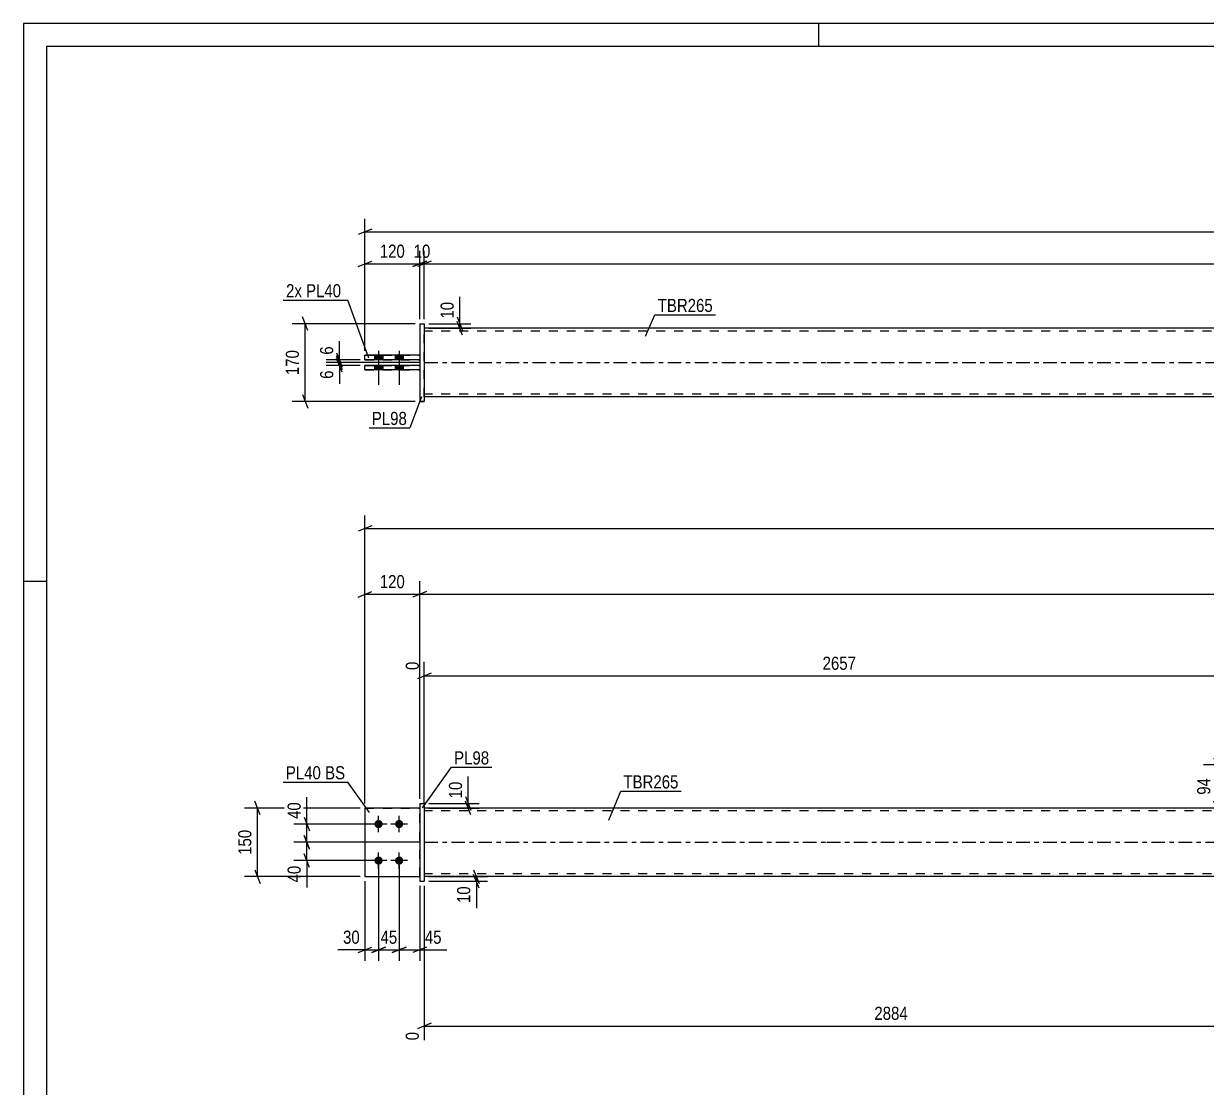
# Model space of a CAD drawing. Header units: millimetres. Extents: x 0 to 594, y 0 to 420.
# Drawn here: x 0 to 258.8, y 187.3 to 420 of the extents above; entities that cross this region are included whole.
import ezdxf

# ---------------------------------------------------------------- set-up
doc = ezdxf.new("R2010")
doc.units = ezdxf.units.MM
doc.linetypes.add('DXK_LINE_DOT2', pattern=[3.9198, 1.9599, -1.9599])
doc.linetypes.add('DXK_LINE_DOT3', pattern=[5.9187, 2.979, -0.9799, 0.9799, -0.9799])
doc.styles.add('Arial Narrow', font='ARIALN.TTF', dxfattribs={"height": 0.2})

# ---------------------------------------------------------------- blocks, each defined once
blk = doc.blocks.new('Unknown-582682232-1128')
at = {"color": 5, "linetype": 'Continuous'}
for p, q in [((594, 420), (0, 420)), ((0, 420), (0, 0)), ((174, 415), (174, 420)), ((589, 415), (5, 415)), ((5, 415), (5, 5)), ((5, 298), (0, 298))]:
    blk.add_line(p, q, dxfattribs=at)
blk = doc.blocks.new('Bolt-582682232-1775 - 1759')
at = {"linetype": 'Continuous'}
for points in [[(77.68, 244.02, -1), (77.68, 245.82, -1)], [(82.18, 244.02, -1), (82.18, 245.82, -1)], [(77.68, 236.02, -1), (77.68, 237.82, -1)], [(82.18, 236.02, -1), (82.18, 237.82, -1)]]:
    blk.add_hatch(color=1, dxfattribs=at).paths.add_polyline_path(points)
at = {"color": 1, "linetype": 'Continuous'}
for p, q in [((77.68, 243.12), (77.68, 246.72)), ((82.18, 243.12), (82.18, 246.72)), ((79.48, 244.92), (75.88, 244.92)), ((83.98, 244.92), (80.38, 244.92)), ((77.68, 235.12), (77.68, 238.72)), ((82.18, 235.12), (82.18, 238.72)), ((79.48, 236.92), (75.88, 236.92)), ((83.98, 236.92), (80.38, 236.92))]:
    blk.add_line(p, q, dxfattribs=at)
blk = doc.blocks.new('Part-582682232-1795 - 1759')
at = {"color": 2, "linetype": 'Continuous'}
for p, q in [((86.68, 249.42), (87.68, 249.42)), ((86.68, 249.42), (86.68, 232.42)), ((87.68, 249.42), (87.68, 249.42)), ((87.68, 249.42), (87.68, 232.42)), ((86.68, 232.42), (87.68, 232.42))]:
    blk.add_line(p, q, dxfattribs=at)
at = {"color": 7, "linetype": 'DXK_LINE_DOT2'}
for p, q in [((86.68, 249.42), (87.68, 249.42)), ((86.68, 232.42), (87.68, 232.42))]:
    blk.add_line(p, q, dxfattribs=at)
blk = doc.blocks.new('Part-582682232-1810 - 1759')
at = {"color": 7, "linetype": 'DXK_LINE_DOT2'}
for p, q in [((74.68, 248.42), (74.68, 233.42)), ((74.68, 248.42), (86.68, 248.42)), ((86.68, 248.42), (86.68, 233.42)), ((74.68, 233.42), (86.68, 233.42))]:
    blk.add_line(p, q, dxfattribs=at)
blk = doc.blocks.new('Part-582682232-1815 - 1759')
at = {"color": 2, "linetype": 'Continuous'}
for p, q in [((74.68, 248.42), (74.68, 233.42)), ((86.68, 248.42), (74.68, 248.42)), ((74.68, 233.42), (86.68, 233.42))]:
    blk.add_line(p, q, dxfattribs=at)
at = {"color": 7, "linetype": 'DXK_LINE_DOT2'}
blk.add_line((86.68, 233.42), (86.68, 248.42), dxfattribs=at)
blk = doc.blocks.new('Part-582682232-1820 - 1759')
at = {"color": 2, "linetype": 'Continuous'}
for p, q in [((175.68, 248.42), (87.68, 248.42)), ((416.72, 248.42), (175.78, 248.42)), ((175.68, 233.42), (87.68, 233.42)), ((416.72, 233.42), (175.78, 233.42))]:
    blk.add_line(p, q, dxfattribs=at)
at = {"color": 7, "linetype": 'DXK_LINE_DOT2'}
for p, q in [((87.68, 248.42), (87.68, 233.42)), ((175.68, 247.82), (87.68, 247.82)), ((416.72, 247.82), (175.78, 247.82)), ((175.68, 234.02), (87.68, 234.02)), ((416.72, 234.02), (175.78, 234.02))]:
    blk.add_line(p, q, dxfattribs=at)
at = {"color": 7, "linetype": 'DXK_LINE_DOT3'}
for p, q in [((87.68, 240.92), (175.68, 240.92)), ((175.78, 240.92), (416.72, 240.92))]:
    blk.add_line(p, q, dxfattribs=at)
blk = doc.blocks.new('Part-582682232-2222 - 2175')
at = {"color": 2, "linetype": 'Continuous'}
for p, q in [((175.68, 353.36), (87.68, 353.36)), ((416.72, 353.36), (175.78, 353.36)), ((175.68, 338.36), (87.68, 338.36)), ((416.72, 338.36), (175.78, 338.36))]:
    blk.add_line(p, q, dxfattribs=at)
at = {"color": 7, "linetype": 'DXK_LINE_DOT2'}
for p, q in [((87.68, 338.36), (87.68, 353.36)), ((175.68, 352.76), (87.68, 352.76)), ((416.72, 352.76), (175.78, 352.76)), ((175.68, 338.96), (87.68, 338.96)), ((416.72, 338.96), (175.78, 338.96))]:
    blk.add_line(p, q, dxfattribs=at)
at = {"color": 7, "linetype": 'DXK_LINE_DOT3'}
for p, q in [((87.68, 345.86), (175.68, 345.86)), ((175.78, 345.86), (416.72, 345.86))]:
    blk.add_line(p, q, dxfattribs=at)
blk = doc.blocks.new('Bolt-582682232-2246 - 2175')
at = {"linetype": 'Continuous'}
for points in [[(76.78, 346.46), (78.58, 346.46), (78.58, 347.46), (76.78, 347.46)], [(76.78, 346.46), (78.58, 346.46), (78.58, 347.46), (76.78, 347.46)], [(81.28, 346.46), (83.08, 346.46), (83.08, 347.46), (81.28, 347.46)], [(81.28, 346.46), (83.08, 346.46), (83.08, 347.46), (81.28, 347.46)], [(76.78, 344.26), (78.58, 344.26), (78.58, 345.26), (76.78, 345.26)], [(76.78, 344.26), (78.58, 344.26), (78.58, 345.26), (76.78, 345.26)], [(81.28, 344.26), (83.08, 344.26), (83.08, 345.26), (81.28, 345.26)], [(81.28, 344.26), (83.08, 344.26), (83.08, 345.26), (81.28, 345.26)]]:
    blk.add_hatch(color=1, dxfattribs=at).paths.add_polyline_path(points)
at = {"color": 1, "linetype": 'Continuous'}
for p, q in [((76.78, 347.46), (76.78, 346.46)), ((76.78, 347.46), (76.78, 346.46)), ((77.68, 348.46), (77.68, 340.96)), ((77.68, 348.46), (77.68, 340.96)), ((78.58, 347.46), (78.58, 346.46)), ((78.58, 347.46), (78.58, 346.46)), ((81.28, 347.46), (81.28, 346.46)), ((81.28, 347.46), (81.28, 346.46)), ((82.18, 348.46), (82.18, 340.96)), ((82.18, 348.46), (82.18, 340.96)), ((83.08, 347.46), (83.08, 346.46)), ((83.08, 347.46), (83.08, 346.46)), ((76.78, 345.26), (76.78, 344.26)), ((76.78, 345.26), (76.78, 344.26)), ((78.58, 345.26), (78.58, 344.26)), ((78.58, 345.26), (78.58, 344.26)), ((81.28, 345.26), (81.28, 344.26)), ((81.28, 345.26), (81.28, 344.26)), ((83.08, 345.26), (83.08, 344.26)), ((83.08, 345.26), (83.08, 344.26))]:
    blk.add_line(p, q, dxfattribs=at)
blk = doc.blocks.new('Part-582682232-2230 - 2175')
at = {"color": 2, "linetype": 'Continuous'}
for p, q in [((74.68, 344.26), (74.68, 345.26)), ((86.68, 345.26), (74.68, 345.26)), ((74.68, 344.26), (74.68, 344.26)), ((86.68, 344.26), (74.68, 344.26))]:
    blk.add_line(p, q, dxfattribs=at)
at = {"color": 7, "linetype": 'DXK_LINE_DOT2'}
for p, q in [((74.68, 345.26), (86.68, 345.26)), ((74.68, 344.26), (86.68, 344.26)), ((86.68, 345.26), (86.68, 344.26))]:
    blk.add_line(p, q, dxfattribs=at)
blk = doc.blocks.new('Part-582682232-2235 - 2175')
at = {"color": 2, "linetype": 'Continuous'}
for p, q in [((74.68, 346.46), (74.68, 347.46)), ((86.68, 347.46), (74.68, 347.46)), ((74.68, 346.46), (74.68, 346.46)), ((86.68, 346.46), (74.68, 346.46))]:
    blk.add_line(p, q, dxfattribs=at)
at = {"color": 7, "linetype": 'DXK_LINE_DOT2'}
for p, q in [((74.68, 347.46), (74.68, 347.46)), ((74.68, 347.46), (86.68, 347.46)), ((86.68, 347.46), (86.68, 346.46)), ((74.68, 346.46), (86.68, 346.46))]:
    blk.add_line(p, q, dxfattribs=at)
blk = doc.blocks.new('Part-582682232-2240 - 2175')
at = {"color": 2, "linetype": 'Continuous'}
for p, q in [((86.68, 354.36), (87.68, 354.36)), ((86.68, 354.36), (86.68, 337.36)), ((87.68, 354.36), (87.68, 354.36)), ((87.68, 354.36), (87.68, 337.36)), ((87.68, 337.36), (86.68, 337.36)), ((86.68, 337.36), (86.68, 337.36))]:
    blk.add_line(p, q, dxfattribs=at)
at = {"color": 7, "linetype": 'DXK_LINE_DOT2'}
for p, q in [((86.68, 354.36), (87.68, 354.36)), ((87.68, 354.36), (87.68, 354.36)), ((86.68, 337.36), (87.68, 337.36))]:
    blk.add_line(p, q, dxfattribs=at)
blk = doc.blocks.new('StraightDimension-582682232-1914 - 1759')
at = {"color": 7, "linetype": 'Continuous'}
for p, q in [((88.68, 249.42), (99.68, 249.42)), ((96.68, 250.92), (97.88, 247.92)), ((97.88, 246.92), (96.68, 249.92)), ((97.28, 248.42), (97.28, 249.42)), ((88.68, 248.42), (99.68, 248.42))]:
    blk.add_line(p, q, dxfattribs=at)
at = {"color": 0}
blk.add_wipeout([(96.53, 254.8), (92.33, 254.8), (92.33, 249.94), (96.53, 249.94)], dxfattribs=at)
at = {"color": 7, "linetype": 'Continuous'}
blk.add_line((97.28, 249.42), (97.28, 255.32), dxfattribs=at)
blk.add_line((97.28, 249.42), (97.28, 255.32), dxfattribs=at)
at = {"color": 3, "style": 'Arial Narrow'}
blk.add_text('10', height=2.863, rotation=90.0002, dxfattribs=at).set_placement((95.93, 250.54))
blk = doc.blocks.new('StraightDimension-582682232-2101 - 1759')
at = {"color": 7, "linetype": 'Continuous'}
for p, q in [((86.68, 250.42), (86.68, 298.02)), ((88.18, 295.77), (85.18, 294.57)), ((86.68, 295.17), (505.82, 295.17))]:
    blk.add_line(p, q, dxfattribs=at)
blk = doc.blocks.new('StraightDimension-582682232-1923 - 1759')
at = {"color": 7, "linetype": 'Continuous'}
for p, q in [((88.68, 233.42), (101.48, 233.42)), ((98.48, 234.92), (99.68, 231.92)), ((99.68, 230.92), (98.48, 233.92)), ((99.08, 232.42), (99.08, 233.42)), ((88.68, 232.42), (101.48, 232.42))]:
    blk.add_line(p, q, dxfattribs=at)
at = {"color": 0}
blk.add_wipeout([(98.33, 231.89), (94.13, 231.89), (94.13, 227.04), (98.33, 227.04)], dxfattribs=at)
at = {"color": 7, "linetype": 'Continuous'}
blk.add_line((99.08, 232.42), (99.08, 226.51), dxfattribs=at)
blk.add_line((99.08, 232.42), (99.08, 226.51), dxfattribs=at)
at = {"color": 3, "style": 'Arial Narrow'}
blk.add_text('10', height=2.863, rotation=90.0002, dxfattribs=at).set_placement((97.73, 227.64))
blk = doc.blocks.new('StraightDimension-582682232-1885 - 1759')
at = {"color": 7, "linetype": 'Continuous'}
for p, q in [((86.68, 240.92), (59.13, 240.92)), ((61.38, 242.42), (62.58, 239.42)), ((61.98, 236.92), (61.98, 240.92)), ((62.58, 235.42), (61.38, 238.42)), ((76.68, 236.92), (59.13, 236.92))]:
    blk.add_line(p, q, dxfattribs=at)
at = {"color": 0}
blk.add_wipeout([(61.23, 236.39), (57.03, 236.39), (57.03, 231.54), (61.23, 231.54)], dxfattribs=at)
at = {"color": 7, "linetype": 'Continuous'}
blk.add_line((61.98, 236.92), (61.98, 231.01), dxfattribs=at)
blk.add_line((61.98, 236.92), (61.98, 231.01), dxfattribs=at)
at = {"color": 3, "style": 'Arial Narrow'}
blk.add_text('40', height=2.863, rotation=90.0002, dxfattribs=at).set_placement((60.63, 232.14))
blk = doc.blocks.new('StraightDimension-582682232-6983 - 1759')
at = {"color": 7, "linetype": 'Continuous'}
for p, q in [((74.68, 249.42), (74.68, 312.42)), ((76.18, 310.17), (73.18, 308.97)), ((74.68, 309.57), (517.82, 309.57))]:
    blk.add_line(p, q, dxfattribs=at)
blk = doc.blocks.new('StraightDimension-582682232-7098 - 1759')
at = {"color": 7, "linetype": 'Continuous'}
for p, q in [((269.34, 258.89), (269.34, 285.92)), ((87.68, 249.42), (87.68, 280.44)), ((89.18, 277.91), (86.18, 276.71)), ((87.68, 277.31), (269.34, 277.31)), ((267.84, 276.71), (270.84, 277.91))]:
    blk.add_line(p, q, dxfattribs=at)
at = {"color": 0, "linetype": 'Continuous'}
for points in [[(268.74, 286.52), (264.54, 286.52), (264.54, 278.01), (268.74, 278.01)], [(87.08, 281.04), (82.88, 281.04), (82.88, 278.01), (87.08, 278.01)]]:
    blk.add_wipeout(points, dxfattribs=at)
at = {"color": 0}
blk.add_wipeout([(182.77, 278.06), (182.77, 282.26), (174.25, 282.26), (174.25, 278.06)], dxfattribs=at)
at = {"color": 3, "linetype": 'Continuous', "style": 'Arial Narrow'}
for s, height, p in [('2657', 2.863, (268.14, 278.61)), ('0', 2.86, (86.48, 278.61))]:
    blk.add_text(s, height=height, rotation=90.0002, dxfattribs=at).set_placement(p)
at = {"color": 3, "style": 'Arial Narrow'}
blk.add_text('2657', height=2.863, dxfattribs=at).set_placement((174.85, 278.66))
blk = doc.blocks.new('StraightDimension-582682232-1838 - 1759')
at = {"color": 7, "linetype": 'Continuous'}
for p, q in [((260.44, 259.39), (261.64, 256.39)), ((268.34, 257.89), (258.19, 257.89)), ((261.04, 248.44), (261.04, 257.89)), ((261.64, 246.94), (260.44, 249.94)), ((195.43, 248.44), (263.44, 248.44))]:
    blk.add_line(p, q, dxfattribs=at)
at = {"color": 0}
blk.add_wipeout([(260.29, 255.59), (256.09, 255.59), (256.09, 250.73), (260.29, 250.73)], dxfattribs=at)
at = {"color": 3, "style": 'Arial Narrow'}
blk.add_text('94', height=2.863, rotation=90.0002, dxfattribs=at).set_placement((259.69, 251.33))
blk = doc.blocks.new('StraightDimension-582682232-1991 - 1759')
at = {"color": 7, "linetype": 'Continuous'}
for p, q in [((77.68, 235.92), (77.68, 214.99)), ((82.18, 235.92), (82.18, 214.99)), ((76.18, 216.79), (79.18, 217.99)), ((83.68, 217.99), (80.68, 216.79)), ((77.68, 217.39), (82.18, 217.39))]:
    blk.add_line(p, q, dxfattribs=at)
at = {"color": 0}
blk.add_wipeout([(82.36, 218.14), (82.36, 222.34), (77.5, 222.34), (77.5, 218.14)], dxfattribs=at)
at = {"color": 3, "style": 'Arial Narrow'}
blk.add_text('45', height=2.863, dxfattribs=at).set_placement((78.1, 218.74))
blk = doc.blocks.new('StraightDimension-582682232-1863 - 1759')
at = {"color": 7, "linetype": 'Continuous'}
for p, q in [((51.78, 246.92), (50.58, 249.92)), ((73.68, 248.42), (48.33, 248.42)), ((51.18, 233.42), (51.18, 248.42)), ((73.68, 233.42), (48.33, 233.42)), ((50.58, 234.92), (51.78, 231.92))]:
    blk.add_line(p, q, dxfattribs=at)
at = {"color": 0}
blk.add_wipeout([(50.43, 244.26), (46.23, 244.26), (46.23, 237.58), (50.43, 237.58)], dxfattribs=at)
at = {"color": 3, "style": 'Arial Narrow'}
blk.add_text('150', height=2.863, rotation=90.0002, dxfattribs=at).set_placement((49.83, 238.18))
blk = doc.blocks.new('StraightDimension-582682232-1900 - 1759')
at = {"color": 7, "linetype": 'Continuous'}
for p, q in [((61.38, 246.42), (62.58, 243.42)), ((76.68, 244.92), (59.13, 244.92)), ((61.98, 240.92), (61.98, 244.92)), ((86.68, 240.92), (59.13, 240.92)), ((62.58, 239.42), (61.38, 242.42))]:
    blk.add_line(p, q, dxfattribs=at)
at = {"color": 0}
blk.add_wipeout([(61.23, 250.3), (57.03, 250.3), (57.03, 245.44), (61.23, 245.44)], dxfattribs=at)
at = {"color": 7, "linetype": 'Continuous'}
blk.add_line((61.98, 244.92), (61.98, 250.82), dxfattribs=at)
blk.add_line((61.98, 244.92), (61.98, 250.82), dxfattribs=at)
at = {"color": 3, "style": 'Arial Narrow'}
blk.add_text('40', height=2.863, rotation=90.0002, dxfattribs=at).set_placement((60.63, 246.04))
blk = doc.blocks.new('StraightDimension-582682232-1984 - 1759')
at = {"color": 7, "linetype": 'Continuous'}
for p, q in [((82.18, 235.92), (82.18, 214.99)), ((86.68, 231.42), (86.68, 214.99)), ((80.68, 216.79), (83.68, 217.99)), ((88.18, 217.99), (85.18, 216.79)), ((82.18, 217.39), (86.68, 217.39))]:
    blk.add_line(p, q, dxfattribs=at)
at = {"color": 0}
blk.add_wipeout([(92.06, 218.14), (92.06, 222.34), (87.2, 222.34), (87.2, 218.14)], dxfattribs=at)
at = {"color": 7, "linetype": 'Continuous'}
blk.add_line((86.68, 217.39), (92.59, 217.39), dxfattribs=at)
blk.add_line((86.68, 217.39), (92.59, 217.39), dxfattribs=at)
at = {"color": 3, "style": 'Arial Narrow'}
blk.add_text('45', height=2.863, dxfattribs=at).set_placement((87.8, 218.74))
blk = doc.blocks.new('StraightDimension-582682232-1998 - 1759')
at = {"color": 7, "linetype": 'Continuous'}
for p, q in [((77.68, 235.92), (77.68, 214.99)), ((74.68, 232.42), (74.68, 214.99)), ((73.18, 216.79), (76.18, 217.99)), ((79.18, 217.99), (76.18, 216.79)), ((74.68, 217.39), (77.68, 217.39))]:
    blk.add_line(p, q, dxfattribs=at)
at = {"color": 0}
blk.add_wipeout([(74.15, 218.14), (74.15, 222.34), (69.3, 222.34), (69.3, 218.14)], dxfattribs=at)
at = {"color": 7, "linetype": 'Continuous'}
blk.add_line((74.68, 217.39), (68.77, 217.39), dxfattribs=at)
blk.add_line((74.68, 217.39), (68.77, 217.39), dxfattribs=at)
at = {"color": 3, "style": 'Arial Narrow'}
blk.add_text('30', height=2.863, dxfattribs=at).set_placement((69.9, 218.74))
blk = doc.blocks.new('StraightDimension-582682232-2130 - 1759')
at = {"color": 7, "linetype": 'Continuous'}
for p, q in [((74.68, 249.42), (74.68, 298.02)), ((86.68, 250.42), (86.68, 298.02)), ((73.18, 294.57), (76.18, 295.77)), ((74.68, 295.17), (86.68, 295.17)), ((88.18, 295.77), (85.18, 294.57))]:
    blk.add_line(p, q, dxfattribs=at)
at = {"color": 0}
blk.add_wipeout([(84.02, 295.92), (84.02, 300.12), (77.34, 300.12), (77.34, 295.92)], dxfattribs=at)
at = {"color": 3, "style": 'Arial Narrow'}
blk.add_text('120', height=2.863, dxfattribs=at).set_placement((77.94, 296.52))
blk = doc.blocks.new('StraightDimension-582682232-6931 - 1759')
at = {"color": 7, "linetype": 'Continuous'}
for p, q in [((87.68, 231.42), (87.68, 197.61)), ((291.99, 232.42), (291.99, 192.13)), ((89.18, 201.34), (86.18, 200.14)), ((87.68, 200.74), (291.99, 200.74)), ((290.49, 200.14), (293.49, 201.34))]:
    blk.add_line(p, q, dxfattribs=at)
at = {"color": 0}
blk.add_wipeout([(194.09, 201.49), (194.09, 205.69), (185.58, 205.69), (185.58, 201.49)], dxfattribs=at)
at = {"color": 0, "linetype": 'Continuous'}
for points in [[(87.08, 200.04), (82.88, 200.04), (82.88, 197.01), (87.08, 197.01)], [(291.39, 200.04), (287.19, 200.04), (287.19, 191.53), (291.39, 191.53)]]:
    blk.add_wipeout(points, dxfattribs=at)
at = {"color": 3, "style": 'Arial Narrow'}
blk.add_text('2884', height=2.863, dxfattribs=at).set_placement((186.18, 202.09))
at = {"color": 3, "linetype": 'Continuous', "style": 'Arial Narrow'}
for s, height, p in [('0', 2.86, (86.48, 197.61)), ('2884', 2.863, (290.79, 192.13))]:
    blk.add_text(s, height=height, rotation=90.0002, dxfattribs=at).set_placement(p)
blk = doc.blocks.new('StraightDimension-582682232-7193 - 2175')
at = {"color": 7, "linetype": 'Continuous'}
for p, q in [((74.68, 348.46), (74.68, 377.31)), ((76.18, 375.06), (73.18, 373.86)), ((74.68, 374.46), (517.82, 374.46))]:
    blk.add_line(p, q, dxfattribs=at)
blk = doc.blocks.new('StraightDimension-582682232-2265 - 2175')
at = {"color": 7, "linetype": 'Continuous'}
for p, q in [((86.68, 355.36), (86.68, 370.3)), ((87.68, 355.36), (87.68, 370.3)), ((85.18, 366.85), (88.18, 368.05)), ((89.18, 368.05), (86.18, 366.85)), ((86.68, 367.45), (87.68, 367.45))]:
    blk.add_line(p, q, dxfattribs=at)
at = {"color": 0}
blk.add_wipeout([(89.61, 368.2), (89.61, 372.4), (84.75, 372.4), (84.75, 368.2)], dxfattribs=at)
at = {"color": 3, "style": 'Arial Narrow'}
blk.add_text('10', height=2.863, dxfattribs=at).set_placement((85.35, 368.8))
blk = doc.blocks.new('StraightDimension-582682232-2275 - 2175')
at = {"color": 7, "linetype": 'Continuous'}
for p, q in [((87.68, 355.36), (87.68, 370.3)), ((89.18, 368.05), (86.18, 366.85)), ((87.68, 367.45), (504.82, 367.45))]:
    blk.add_line(p, q, dxfattribs=at)
blk = doc.blocks.new('StraightDimension-582682232-2342 - 2175')
at = {"color": 7, "linetype": 'Continuous'}
for p, q in [((68.49, 347.36), (69.69, 344.36)), ((86.68, 345.86), (66.24, 345.86)), ((73.68, 345.26), (66.24, 345.26)), ((69.69, 343.76), (68.49, 346.76)), ((69.09, 345.26), (69.09, 345.86))]:
    blk.add_line(p, q, dxfattribs=at)
at = {"color": 0}
blk.add_wipeout([(68.34, 344.74), (64.14, 344.74), (64.14, 341.71), (68.34, 341.71)], dxfattribs=at)
at = {"color": 7, "linetype": 'Continuous'}
blk.add_line((69.09, 345.26), (69.09, 341.18), dxfattribs=at)
blk.add_line((69.09, 345.26), (69.09, 341.18), dxfattribs=at)
at = {"color": 3, "style": 'Arial Narrow'}
blk.add_text('6', height=2.86, rotation=90.0002, dxfattribs=at).set_placement((67.74, 342.31))
blk = doc.blocks.new('StraightDimension-582682232-2295 - 2175')
at = {"color": 7, "linetype": 'Continuous'}
for p, q in [((74.68, 348.46), (74.68, 370.3)), ((86.68, 355.36), (86.68, 370.3)), ((73.18, 366.85), (76.18, 368.05)), ((88.18, 368.05), (85.18, 366.85)), ((74.68, 367.45), (86.68, 367.45))]:
    blk.add_line(p, q, dxfattribs=at)
at = {"color": 0}
blk.add_wipeout([(84.02, 368.2), (84.02, 372.4), (77.34, 372.4), (77.34, 368.2)], dxfattribs=at)
at = {"color": 3, "style": 'Arial Narrow'}
blk.add_text('120', height=2.863, dxfattribs=at).set_placement((77.94, 368.8))
blk = doc.blocks.new('StraightDimension-582682232-2331 - 2175')
at = {"color": 7, "linetype": 'Continuous'}
for p, q in [((62.19, 352.86), (60.99, 355.86)), ((85.68, 354.36), (58.74, 354.36)), ((61.59, 337.36), (61.59, 354.36)), ((85.68, 337.36), (58.74, 337.36)), ((60.99, 338.86), (62.19, 335.86))]:
    blk.add_line(p, q, dxfattribs=at)
at = {"color": 0}
blk.add_wipeout([(60.84, 349.2), (56.64, 349.2), (56.64, 342.52), (60.84, 342.52)], dxfattribs=at)
at = {"color": 3, "style": 'Arial Narrow'}
blk.add_text('170', height=2.863, rotation=90.0002, dxfattribs=at).set_placement((60.24, 343.12))
blk = doc.blocks.new('StraightDimension-582682232-2358 - 2175')
at = {"color": 7, "linetype": 'Continuous'}
for p, q in [((68.49, 347.96), (69.69, 344.96)), ((69.69, 344.36), (68.49, 347.36)), ((73.68, 346.46), (66.24, 346.46)), ((86.68, 345.86), (66.24, 345.86)), ((69.09, 345.86), (69.09, 346.46))]:
    blk.add_line(p, q, dxfattribs=at)
at = {"color": 0}
blk.add_wipeout([(68.34, 350.02), (64.14, 350.02), (64.14, 346.99), (68.34, 346.99)], dxfattribs=at)
at = {"color": 7, "linetype": 'Continuous'}
blk.add_line((69.09, 346.46), (69.09, 350.54), dxfattribs=at)
blk.add_line((69.09, 346.46), (69.09, 350.54), dxfattribs=at)
at = {"color": 3, "style": 'Arial Narrow'}
blk.add_text('6', height=2.86, rotation=90.0002, dxfattribs=at).set_placement((67.74, 347.59))
blk = doc.blocks.new('StraightDimension-582682232-2375 - 2175')
at = {"color": 7, "linetype": 'Continuous'}
for p, q in [((94.86, 355.86), (96.06, 352.86)), ((96.06, 351.86), (94.86, 354.86)), ((88.68, 354.36), (97.86, 354.36)), ((88.68, 353.36), (97.86, 353.36)), ((95.46, 353.36), (95.46, 354.36))]:
    blk.add_line(p, q, dxfattribs=at)
at = {"color": 0}
blk.add_wipeout([(94.71, 359.74), (90.51, 359.74), (90.51, 354.89), (94.71, 354.89)], dxfattribs=at)
at = {"color": 7, "linetype": 'Continuous'}
blk.add_line((95.46, 354.36), (95.46, 360.27), dxfattribs=at)
blk.add_line((95.46, 354.36), (95.46, 360.27), dxfattribs=at)
at = {"color": 3, "style": 'Arial Narrow'}
blk.add_text('10', height=2.863, rotation=90.0002, dxfattribs=at).set_placement((94.11, 355.49))
blk = doc.blocks.new('Mark-582682232-1791 - 1759')
at = {"color": 0}
blk.add_wipeout([(101.88, 257.96), (101.88, 260.96), (94.21, 260.96), (94.21, 257.96)], dxfattribs=at)
blk.add_wipeout([(101.88, 257.96), (101.88, 260.96), (94.21, 260.96), (94.21, 257.96)], dxfattribs=at)
at = {"color": 30, "linetype": 'Continuous'}
for p, q in [((87.32, 248.5), (93.61, 257.36)), ((93.61, 257.36), (102.48, 257.36))]:
    blk.add_line(p, q, dxfattribs=at)
at = {"color": 3, "style": 'Arial Narrow'}
blk.add_text('PL98', height=2.863, dxfattribs=at).set_placement((94.21, 257.96))
blk = doc.blocks.new('Mark-582682232-1816 - 1759')
at = {"color": 0}
blk.add_wipeout([(143.32, 252.71), (143.32, 255.71), (131.26, 255.71), (131.26, 252.71)], dxfattribs=at)
blk.add_wipeout([(143.32, 252.71), (143.32, 255.71), (131.26, 255.71), (131.26, 252.71)], dxfattribs=at)
at = {"color": 30, "linetype": 'Continuous'}
for p, q in [((128.06, 245.76), (130.66, 252.11)), ((130.66, 252.11), (143.92, 252.11))]:
    blk.add_line(p, q, dxfattribs=at)
at = {"color": 3, "style": 'Arial Narrow'}
blk.add_text('TBR265', height=2.863, dxfattribs=at).set_placement((131.26, 252.71))
blk = doc.blocks.new('MarkSet-582682232-2162 - 1759')
at = {"color": 0}
blk.add_wipeout([(65.06, 254.71), (65.06, 257.71), (57.38, 257.71), (57.38, 254.71)], dxfattribs=at)
blk.add_wipeout([(65.06, 254.71), (65.06, 257.71), (57.38, 257.71), (57.38, 254.71)], dxfattribs=at)
blk.add_wipeout([(70.34, 254.71), (70.34, 257.71), (65.96, 257.71), (65.96, 254.71)], dxfattribs=at)
blk.add_wipeout([(70.34, 254.71), (70.34, 257.71), (65.96, 257.71), (65.96, 254.71)], dxfattribs=at)
at = {"color": 30, "linetype": 'Continuous'}
for p in [(56.78, 254.11), (75.72, 247.48)]:
    blk.add_line(p, (70.94, 254.11), dxfattribs=at)
at = {"color": 3, "style": 'Arial Narrow'}
for s, p in [('PL40', (57.38, 254.71)), ('BS', (65.96, 254.71))]:
    blk.add_text(s, height=2.863, dxfattribs=at).set_placement(p)
blk = doc.blocks.new('Mark-582682232-2218 - 2175')
at = {"color": 0}
blk.add_wipeout([(150.82, 356.93), (150.82, 359.93), (138.77, 359.93), (138.77, 356.93)], dxfattribs=at)
blk.add_wipeout([(150.82, 356.93), (150.82, 359.93), (138.77, 359.93), (138.77, 356.93)], dxfattribs=at)
at = {"color": 30, "linetype": 'Continuous'}
for p, q in [((136.06, 351.67), (138.17, 356.33)), ((138.17, 356.33), (151.42, 356.33))]:
    blk.add_line(p, q, dxfattribs=at)
at = {"color": 3, "style": 'Arial Narrow'}
blk.add_text('TBR265', height=2.863, dxfattribs=at).set_placement((138.77, 356.93))
blk = doc.blocks.new('Mark-582682232-2236 - 2175')
at = {"color": 0}
blk.add_wipeout([(83.88, 332.21), (83.88, 335.21), (76.2, 335.21), (76.2, 332.21)], dxfattribs=at)
blk.add_wipeout([(83.88, 332.21), (83.88, 335.21), (76.2, 335.21), (76.2, 332.21)], dxfattribs=at)
at = {"color": 30, "linetype": 'Continuous'}
for p in [(87.08, 338.38), (75.6, 331.61)]:
    blk.add_line(p, (84.48, 331.61), dxfattribs=at)
at = {"color": 3, "style": 'Arial Narrow'}
blk.add_text('PL98', height=2.863, dxfattribs=at).set_placement((76.2, 332.21))
blk = doc.blocks.new('MarkSet-582682232-2451 - 2175')
at = {"color": 30, "linetype": 'Continuous'}
blk.add_line((75.53, 346.84), (70.97, 359.55), dxfattribs=at)
at = {"color": 0}
blk.add_wipeout([(60.9, 360.15), (60.9, 363.15), (57.43, 363.15), (57.43, 360.15)], dxfattribs=at)
blk.add_wipeout([(60.9, 360.15), (60.9, 363.15), (57.43, 363.15), (57.43, 360.15)], dxfattribs=at)
blk.add_wipeout([(69.47, 360.15), (69.47, 363.15), (61.8, 363.15), (61.8, 360.15)], dxfattribs=at)
blk.add_wipeout([(69.47, 360.15), (69.47, 363.15), (61.8, 363.15), (61.8, 360.15)], dxfattribs=at)
at = {"color": 30, "linetype": 'Continuous'}
blk.add_line((56.83, 359.55), (70.97, 359.55), dxfattribs=at)
at = {"color": 3, "style": 'Arial Narrow'}
for s, p in [('2x', (57.43, 360.15)), ('PL40', (61.8, 360.15))]:
    blk.add_text(s, height=2.863, dxfattribs=at).set_placement(p)

msp = doc.modelspace()

# ---------------------------------------------------------------- block references
for name in ['Unknown-582682232-1128', 'Part-582682232-2240 - 2175', 'Part-582682232-2222 - 2175', 'Part-582682232-2235 - 2175', 'Bolt-582682232-2246 - 2175', 'Part-582682232-2230 - 2175', 'Part-582682232-1795 - 1759', 'Part-582682232-1810 - 1759', 'Part-582682232-1815 - 1759', 'Bolt-582682232-1775 - 1759', 'Part-582682232-1820 - 1759']:
    msp.add_blockref(name, (0, 0))

# ---------------------------------------------------------------- next in the draw order: block references
for name in ['StraightDimension-582682232-7193 - 2175', 'StraightDimension-582682232-1914 - 1759', 'StraightDimension-582682232-1885 - 1759', 'StraightDimension-582682232-1923 - 1759']:
    msp.add_blockref(name, (0, 0))

# ---------------------------------------------------------------- next in the draw order: block references
for name in ['StraightDimension-582682232-2265 - 2175', 'StraightDimension-582682232-2342 - 2175', 'StraightDimension-582682232-2101 - 1759', 'StraightDimension-582682232-1991 - 1759']:
    msp.add_blockref(name, (0, 0))

# ---------------------------------------------------------------- next in the draw order: block references
for name in ['StraightDimension-582682232-2275 - 2175', 'StraightDimension-582682232-6983 - 1759', 'StraightDimension-582682232-1984 - 1759']:
    msp.add_blockref(name, (0, 0))

# ---------------------------------------------------------------- next in the draw order: block references
for name in ['StraightDimension-582682232-2295 - 2175', 'Mark-582682232-2218 - 2175', 'StraightDimension-582682232-7098 - 1759', 'StraightDimension-582682232-1863 - 1759', 'StraightDimension-582682232-6931 - 1759']:
    msp.add_blockref(name, (0, 0))

# ---------------------------------------------------------------- next in the draw order: block references
for name in ['StraightDimension-582682232-2375 - 2175', 'StraightDimension-582682232-2331 - 2175', 'StraightDimension-582682232-1838 - 1759', 'Mark-582682232-1816 - 1759', 'StraightDimension-582682232-1900 - 1759', 'StraightDimension-582682232-1998 - 1759']:
    msp.add_blockref(name, (0, 0))

# ---------------------------------------------------------------- next in the draw order: block references
for name in ['StraightDimension-582682232-2358 - 2175', 'Mark-582682232-2236 - 2175', 'StraightDimension-582682232-2130 - 1759']:
    msp.add_blockref(name, (0, 0))

# ---------------------------------------------------------------- next in the draw order: block references
for name in ['MarkSet-582682232-2451 - 2175', 'Mark-582682232-1791 - 1759', 'MarkSet-582682232-2162 - 1759']:
    msp.add_blockref(name, (0, 0))

doc.saveas('drawing.dxf')
